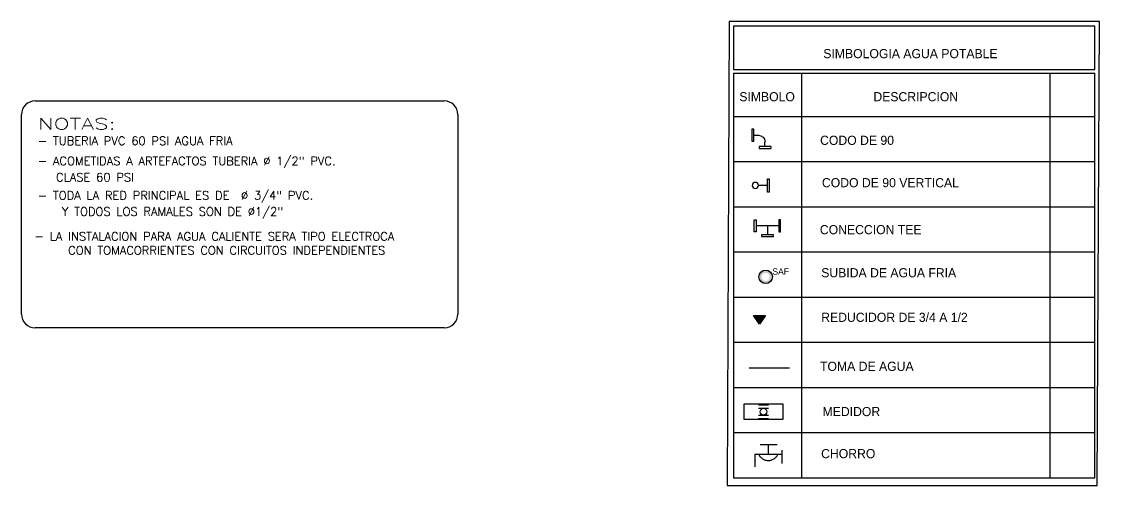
# Model space of a CAD drawing. Header units: inches. Extents: x -9 to 337, y -247 to 209.
# Drawn here: x 106.07 to 129.94, y -143.28 to -133.01 of the extents above; entities that cross this region are included whole.
import ezdxf
from ezdxf.enums import TextEntityAlignment as Align

# ---------------------------------------------------------------- set-up
doc = ezdxf.new("R2010")
doc.units = ezdxf.units.IN
doc.header["$MEASUREMENT"] = 0
doc.linetypes.add('ACAD_ISO12W100', pattern=[21, 12, -3, 0, -3, 0, -3])
doc.linetypes.add('PHANTOM2', pattern=[31.75, 15.875, -3.175, 3.175, -3.175, 3.175, -3.175])
for name, color, linetype in [('agua', 4, 'Continuous'), ('INS-HS', 30, 'Continuous'), ('MOBI0002', 2, 'Continuous'), ('NEJES', 12, 'Continuous'), ('P-18', 1, 'Continuous'), ('TEXT0002', 2, 'Continuous'), ('TEXT0006', 6, 'Continuous'), ('Textos', 2, 'Continuous')]:
    doc.layers.add(name, color=color, linetype=linetype)
doc.styles.add('ROMANS', font='ROMANS.SHX')
doc.styles.add('STYLE1', font='txt')

# ---------------------------------------------------------------- blocks, each defined once
blk = doc.blocks.new('LLAVE NARIZ')
at = {"layer": 'INS-HS', "color": 30, "linetype": 'PHANTOM2'}
for p, q in [((0, 0), (-0.091, 0)), ((-0.0157, 0.0323), (-0.0729, 0.0323)), ((-0.0449, 0), (-0.0449, 0.0323)), ((0, 0.0141), (0, -0.0309)), ((-0.091, 0), (-0.091, -0.0418))]:
    blk.add_line(p, q, dxfattribs=at)
blk = doc.blocks.new('CODO')
at = {"color": 3}
for p, q in [((0.167, 0), (0.097, 0)), ((0.167, -0.088), (0.167, 0.088)), ((0.167, 0.088), (0.195, 0.088)), ((0.195, 0.088), (0.195, -0.088)), ((0, -0.167), (0, -0.097)), ((0.195, -0.088), (0.167, -0.088)), ((-0.088, -0.167), (0.088, -0.167)), ((0.088, -0.195), (-0.088, -0.195)), ((0.088, -0.167), (0.088, -0.195))]:
    blk.add_line(p, q, dxfattribs=at)
at = {"color": 3, "linetype": 'ByBlock'}
blk.add_line((-0.088, -0.167), (-0.088, -0.195), dxfattribs=at)
at = {"color": 3}
blk.add_arc((0.097, -0.097), 0.0972, 89.9963, 179.9963, dxfattribs=at)
blk = doc.blocks.new('codov75')
at = {"color": 1}
for p, q in [((0, 0.124), (0, -0.124)), ((0.034, 0.124), (0, 0.124)), ((0.034, -0.124), (0.034, 0.124)), ((0.034, 0), (0.201, 0)), ((0, -0.124), (0.034, -0.124))]:
    blk.add_line(p, q, dxfattribs=at)
at = {"color": 2}
blk.add_circle((0.258, 0), 0.0565, dxfattribs=at)
blk = doc.blocks.new('teeh75')
at = {"color": 3}
for p, q in [((-0.209, 0.111), (-0.243, 0.111)), ((-0.243, 0.111), (-0.243, -0.111)), ((-0.209, -0.111), (-0.209, 0.111)), ((-0.209, 0), (0.209, 0)), ((-0.111, 0.197), (-0.111, 0.162)), ((0.111, 0.197), (-0.111, 0.197)), ((-0.111, 0.162), (0.111, 0.162)), ((0, 0), (0, 0.162)), ((0.111, 0.162), (0.111, 0.197)), ((0.209, -0.111), (0.209, 0.111)), ((0.209, 0.111), (0.243, 0.111)), ((0.243, 0.111), (0.243, -0.111)), ((-0.243, -0.111), (-0.209, -0.111)), ((0.243, -0.111), (0.209, -0.111))]:
    blk.add_line(p, q, dxfattribs=at)

msp = doc.modelspace()

# ---------------------------------------------------------------- hatches: boundary and pattern name
h = msp.add_hatch(color=2)
h.dxf.hatch_style = 1
h.paths.add_polyline_path([(122.544, -139.512), (122.411, -139.704), (122.279, -139.512)])
at = {"layer": 'NEJES'}
h = msp.add_hatch(color=2, dxfattribs=at)
h.paths.add_polyline_path([(122.395, -138.658), (122.455, -138.658, -1), (122.635, -138.658), (122.695, -138.658, 1)])
h.paths.add_polyline_path([(122.695, -138.658), (122.635, -138.658, -0.414214), (122.545, -138.748), (122.545, -138.808, 0.414214)])
h.paths.add_polyline_path([(122.545, -138.748, -0.414214), (122.455, -138.658), (122.395, -138.658, 0.414214), (122.545, -138.808)])

# ---------------------------------------------------------------- linework, layer by layer
at = {"color": 2}
for p, q in [((121.836, -134.065), (129.836, -134.065)), ((121.836, -134.145), (129.836, -134.145))]:
    msp.add_line(p, q, dxfattribs=at)
at = {"color": 1}
for p, q in [((123.336, -134.145), (123.336, -143.105)), ((128.836, -134.145), (128.836, -143.105)), ((121.836, -135.105), (129.836, -135.105)), ((121.836, -136.105), (129.836, -136.105)), ((121.836, -137.105), (129.836, -137.105)), ((121.836, -138.105), (129.836, -138.105)), ((121.836, -139.105), (129.836, -139.105)), ((121.836, -140.105), (129.836, -140.105)), ((121.836, -141.105), (129.836, -141.105)), ((121.836, -142.105), (129.836, -142.105))]:
    msp.add_line(p, q, dxfattribs=at)
msp.add_lwpolyline([(121.689, -143.277), (129.889, -143.277), (129.936, -133.005), (121.736, -133.005)], close=True, dxfattribs=at)
at = {"color": 2}
for points in [[(129.836, -134.065), (129.836, -133.105), (121.836, -133.105), (121.836, -134.065)], [(121.836, -134.145), (121.836, -143.105), (129.836, -143.105), (129.836, -134.145)], [(122.544, -139.512), (122.411, -139.704), (122.279, -139.512), (122.544, -139.512)]]:
    msp.add_lwpolyline(points, dxfattribs=at)
at = {"color": 3}
msp.add_lwpolyline([(122.071, -141.473), (122.922, -141.473), (122.922, -141.818), (122.071, -141.818)], close=True, dxfattribs=at)
at = {"layer": 'MOBI0002', "color": 5}
for p, q in [((106.367, -134.763), (115.428, -134.763)), ((106.067, -139.486), (106.067, -135.063)), ((115.728, -135.063), (115.728, -139.486)), ((115.428, -139.786), (106.367, -139.786))]:
    msp.add_line(p, q, dxfattribs=at)
for centre, start, end in [((106.367, -135.063), 90, 180), ((115.428, -135.063), 0, 90), ((106.367, -139.486), 180, 270), ((115.428, -139.486), 270, 0)]:
    msp.add_arc(centre, 0.3, start, end, dxfattribs=at)
at = {"layer": 'NEJES', "color": 2, "ltscale": 0.3}
msp.add_line((122.18, -140.673), (123.072, -140.673), dxfattribs=at)
at = {"layer": 'NEJES', "color": 2}
for p, q in [((122.385, -141.494), (122.61, -141.494)), ((122.385, -141.569), (122.61, -141.569)), ((122.385, -141.719), (122.61, -141.719)), ((122.385, -141.794), (122.61, -141.794))]:
    msp.add_line(p, q, dxfattribs=at)
for centre, radius in [((122.545, -138.658), 0.15), ((122.497, -141.644), 0.075)]:
    msp.add_circle(centre, radius, dxfattribs=at)
at = {"layer": 'P-18', "color": 2, "linetype": 'ACAD_ISO12W100'}
msp.add_arc((122.603, -142.494), 0.232, 204.3786, 335.6214, dxfattribs=at)

# ---------------------------------------------------------------- block references
at = {"color": 3, "xscale": -1.5, "yscale": 1.5, "zscale": 1.5}
msp.add_blockref('CODO', (122.53, -135.523), dxfattribs=at)
at = {"layer": 'agua', "color": 4, "linetype": 'Continuous', "xscale": -1.199999999998909, "yscale": 1.199999999998909, "zscale": 1.199999999998909}
msp.add_blockref('codov75', (122.626, -136.634), dxfattribs=at)
at = {"layer": 'agua', "color": 4, "linetype": 'Continuous', "xscale": 1.199999999982537, "yscale": 1.199999999982537, "zscale": 1.199999999982537, "rotation": 179.9886782846716}
msp.add_blockref('teeh75', (122.584, -137.53), dxfattribs=at)
at = {"layer": 'P-18', "color": 2, "linetype": 'ACAD_ISO12W100', "xscale": 6.56634001415601, "yscale": 6.56634001415601, "zscale": 6.56634001415601}
msp.add_blockref('LLAVE NARIZ', (122.905, -142.59), dxfattribs=at)

# ---------------------------------------------------------------- texts
at = {"layer": 'TEXT0002', "style": 'ROMANS'}
for s, p in [('- TUBERIA PVC 60 PSI AGUA FRIA', (106.427, -135.795)), ('- ACOMETIDAS A ARTEFACTOS TUBERIA %%C 1/2" PVC.', (106.427, -136.241)), ('CLASE 60 PSI', (106.831, -136.601)), ('- TODA LA RED PRINCIPAL ES DE  %%C 3/4" PVC. ', (106.427, -137.004)), ('Y TODOS LOS RAMALES SON DE %%C1/2"', (106.961, -137.361))]:
    msp.add_text(s, height=0.18646, dxfattribs=at).set_placement(p, align=Align.BOTTOM_LEFT)
at = {"layer": 'TEXT0002', "color": 2, "insert": (106.354, -138.166), "char_height": 0.18646, "width": 10.98687, "attachment_point": 7, "style": 'ROMANS'}
msp.add_mtext('- LA INSTALACION PARA AGUA CALIENTE SERA TIPO ELECTROCA\\P^ICON TOMACORRIENTES CON CIRCUITOS INDEPENDIENTES', dxfattribs=at)
at = {"layer": 'TEXT0006', "color": 4, "style": 'ROMANS', "width": 1.5}
msp.add_text('NOTAS:', height=0.2486, dxfattribs=at).set_placement((106.427, -135.47), align=Align.BOTTOM_LEFT)
at = {"layer": 'Textos', "color": 3, "style": 'STYLE1'}
msp.add_text('SIMBOLOGIA AGUA POTABLE', height=0.20213, dxfattribs=at).set_placement((123.821, -133.816))
at = {"layer": 'Textos', "color": 2, "style": 'STYLE1'}
for s, height, p in [('SIMBOLO', 0.2021, (121.961, -134.77)), ('DESCRIPCION', 0.20213, (124.93, -134.77)), ('CODO DE 90', 0.2021, (123.75, -135.736)), ('CODO DE 90 VERTICAL', 0.20213, (123.791, -136.674)), ('CONECCION TEE', 0.20213, (123.745, -137.714)), ('SAF', 0.1405, (122.695, -138.611)), ('SUBIDA DE AGUA FRIA', 0.20213, (123.775, -138.668)), ('REDUCIDOR DE 3/4 A 1/2', 0.20213, (123.775, -139.655)), ('TOMA DE AGUA', 0.20213, (123.749, -140.74)), ('MEDIDOR', 0.2021, (123.805, -141.742)), ('CHORRO', 0.2021, (123.773, -142.674))]:
    msp.add_text(s, height=height, dxfattribs=at).set_placement(p)

doc.saveas('drawing.dxf')
